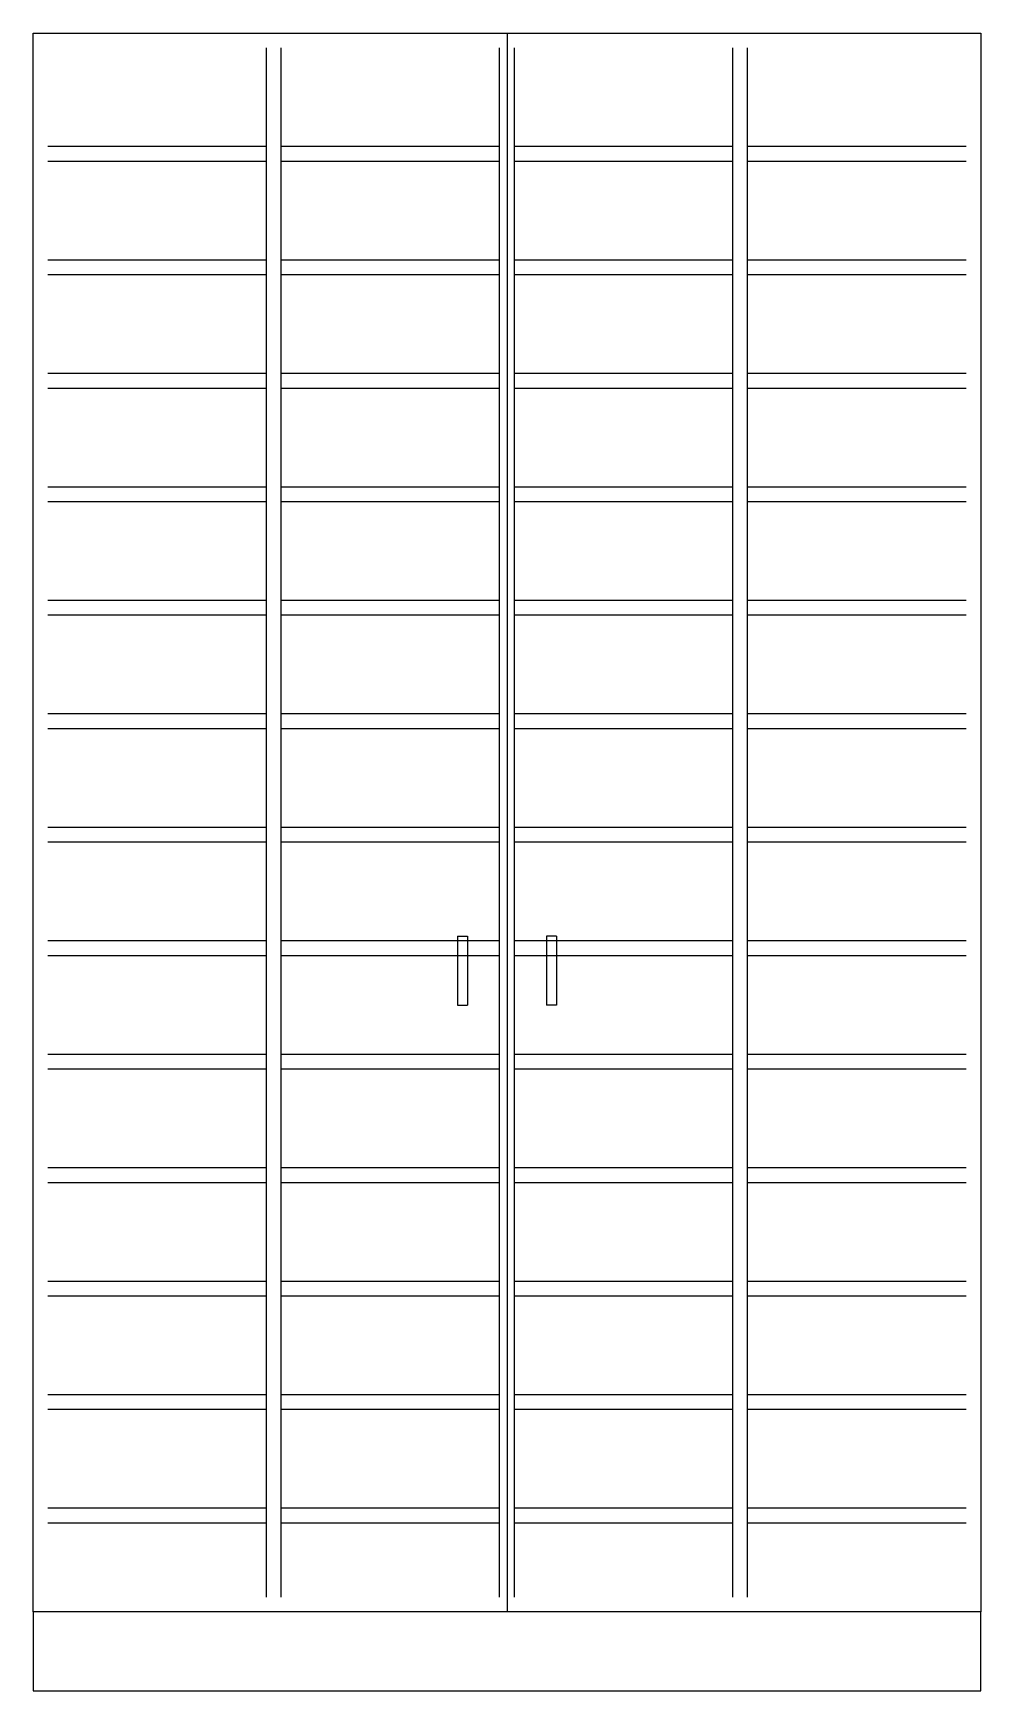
# Model space of a CAD drawing. Extents: x 0 to 48, y 0 to 84.
import ezdxf

# ---------------------------------------------------------------- set-up
doc = ezdxf.new("R2010")
doc.units = 0
doc.header["$LTSCALE"] = 3
doc.linetypes.add('HIDDEN', pattern=[0])
doc.layers.get('0').update_dxf_attribs({"linetype": 'CONTINUOUS'})
doc.layers.add('HID', color=7, linetype='HIDDEN')

msp = doc.modelspace()

# ---------------------------------------------------------------- linework, layer by layer
at = {"color": 0}
for p, q in [((0, 84), (48, 84)), ((0, 4), (0, 84)), ((24, 84), (24, 4)), ((48, 84), (48, 4)), ((21.5, 38.25), (21.5, 34.75)), ((21.5, 38.25), (22, 38.25)), ((22, 38.25), (22, 34.75)), ((26, 38.25), (26, 34.75)), ((26.5, 38.25), (26, 38.25)), ((26.5, 38.25), (26.5, 34.75)), ((21.5, 34.75), (22, 34.75)), ((26.5, 34.75), (26, 34.75)), ((48, 4), (0, 4)), ((0, 4), (0, 0)), ((48, 0), (48, 4)), ((0, 0), (48, 0))]:
    msp.add_line(p, q, dxfattribs=at)
at = {"layer": 'HID', "color": 0}
for p, q in [((11.8125, 4.75), (11.8125, 83.25)), ((12.5625, 4.75), (12.5625, 83.25)), ((23.625, 4.75), (23.625, 83.25)), ((24.375, 4.75), (24.375, 83.25)), ((35.4375, 4.75), (35.4375, 83.25)), ((36.1875, 4.75), (36.1875, 83.25)), ((11.8125, 78.25), (0.75, 78.25)), ((23.625, 78.25), (12.5625, 78.25)), ((35.4375, 78.25), (24.375, 78.25)), ((47.25, 78.25), (36.1875, 78.25)), ((11.8125, 77.5), (0.75, 77.5)), ((23.625, 77.5), (12.5625, 77.5)), ((35.4375, 77.5), (24.375, 77.5)), ((47.25, 77.5), (36.1875, 77.5)), ((11.8125, 72.5), (0.75, 72.5)), ((23.625, 72.5), (12.5625, 72.5)), ((35.4375, 72.5), (24.375, 72.5)), ((47.25, 72.5), (36.1875, 72.5)), ((11.8125, 71.75), (0.75, 71.75)), ((23.625, 71.75), (12.5625, 71.75)), ((35.4375, 71.75), (24.375, 71.75)), ((47.25, 71.75), (36.1875, 71.75)), ((11.8125, 66.75), (0.75, 66.75)), ((23.625, 66.75), (12.5625, 66.75)), ((35.4375, 66.75), (24.375, 66.75)), ((47.25, 66.75), (36.1875, 66.75)), ((11.8125, 66), (0.75, 66)), ((23.625, 66), (12.5625, 66)), ((35.4375, 66), (24.375, 66)), ((47.25, 66), (36.1875, 66)), ((11.8125, 61), (0.75, 61)), ((23.625, 61), (12.5625, 61)), ((35.4375, 61), (24.375, 61)), ((47.25, 61), (36.1875, 61)), ((11.8125, 60.25), (0.75, 60.25)), ((23.625, 60.25), (12.5625, 60.25)), ((35.4375, 60.25), (24.375, 60.25)), ((47.25, 60.25), (36.1875, 60.25)), ((11.8125, 55.25), (0.75, 55.25)), ((23.625, 55.25), (12.5625, 55.25)), ((35.4375, 55.25), (24.375, 55.25)), ((47.25, 55.25), (36.1875, 55.25)), ((11.8125, 54.5), (0.75, 54.5)), ((23.625, 54.5), (12.5625, 54.5)), ((35.4375, 54.5), (24.375, 54.5)), ((47.25, 54.5), (36.1875, 54.5)), ((11.8125, 49.5), (0.75, 49.5)), ((11.8125, 48.75), (0.75, 48.75)), ((23.625, 49.5), (12.5625, 49.5)), ((23.625, 48.75), (12.5625, 48.75)), ((35.4375, 49.5), (24.375, 49.5)), ((35.4375, 48.75), (24.375, 48.75)), ((47.25, 49.5), (36.1875, 49.5)), ((47.25, 48.75), (36.1875, 48.75)), ((11.8125, 43.75), (0.75, 43.75)), ((23.625, 43.75), (12.5625, 43.75)), ((35.4375, 43.75), (24.375, 43.75)), ((47.25, 43.75), (36.1875, 43.75)), ((11.8125, 43), (0.75, 43)), ((23.625, 43), (12.5625, 43)), ((35.4375, 43), (24.375, 43)), ((47.25, 43), (36.1875, 43)), ((11.8125, 38), (0.75, 38)), ((23.625, 38), (12.5625, 38)), ((35.4375, 38), (24.375, 38)), ((47.25, 38), (36.1875, 38)), ((11.8125, 37.25), (0.75, 37.25)), ((23.625, 37.25), (12.5625, 37.25)), ((35.4375, 37.25), (24.375, 37.25)), ((47.25, 37.25), (36.1875, 37.25)), ((11.8125, 32.25), (0.75, 32.25)), ((23.625, 32.25), (12.5625, 32.25)), ((35.4375, 32.25), (24.375, 32.25)), ((47.25, 32.25), (36.1875, 32.25)), ((11.8125, 31.5), (0.75, 31.5)), ((23.625, 31.5), (12.5625, 31.5)), ((35.4375, 31.5), (24.375, 31.5)), ((47.25, 31.5), (36.1875, 31.5)), ((11.8125, 26.5), (0.75, 26.5)), ((23.625, 26.5), (12.5625, 26.5)), ((35.4375, 26.5), (24.375, 26.5)), ((47.25, 26.5), (36.1875, 26.5)), ((11.8125, 25.75), (0.75, 25.75)), ((23.625, 25.75), (12.5625, 25.75)), ((35.4375, 25.75), (24.375, 25.75)), ((47.25, 25.75), (36.1875, 25.75)), ((11.8125, 20.75), (0.75, 20.75)), ((23.625, 20.75), (12.5625, 20.75)), ((35.4375, 20.75), (24.375, 20.75)), ((47.25, 20.75), (36.1875, 20.75)), ((11.8125, 20), (0.75, 20)), ((23.625, 20), (12.5625, 20)), ((35.4375, 20), (24.375, 20)), ((47.25, 20), (36.1875, 20)), ((11.8125, 15), (0.75, 15)), ((23.625, 15), (12.5625, 15)), ((35.4375, 15), (24.375, 15)), ((47.25, 15), (36.1875, 15)), ((11.8125, 14.25), (0.75, 14.25)), ((23.625, 14.25), (12.5625, 14.25)), ((35.4375, 14.25), (24.375, 14.25)), ((47.25, 14.25), (36.1875, 14.25)), ((11.8125, 9.25), (0.75, 9.25)), ((23.625, 9.25), (12.5625, 9.25)), ((35.4375, 9.25), (24.375, 9.25)), ((47.25, 9.25), (36.1875, 9.25)), ((11.8125, 8.5), (0.75, 8.5)), ((23.625, 8.5), (12.5625, 8.5)), ((35.4375, 8.5), (24.375, 8.5)), ((47.25, 8.5), (36.1875, 8.5))]:
    msp.add_line(p, q, dxfattribs=at)

doc.saveas('drawing.dxf')
